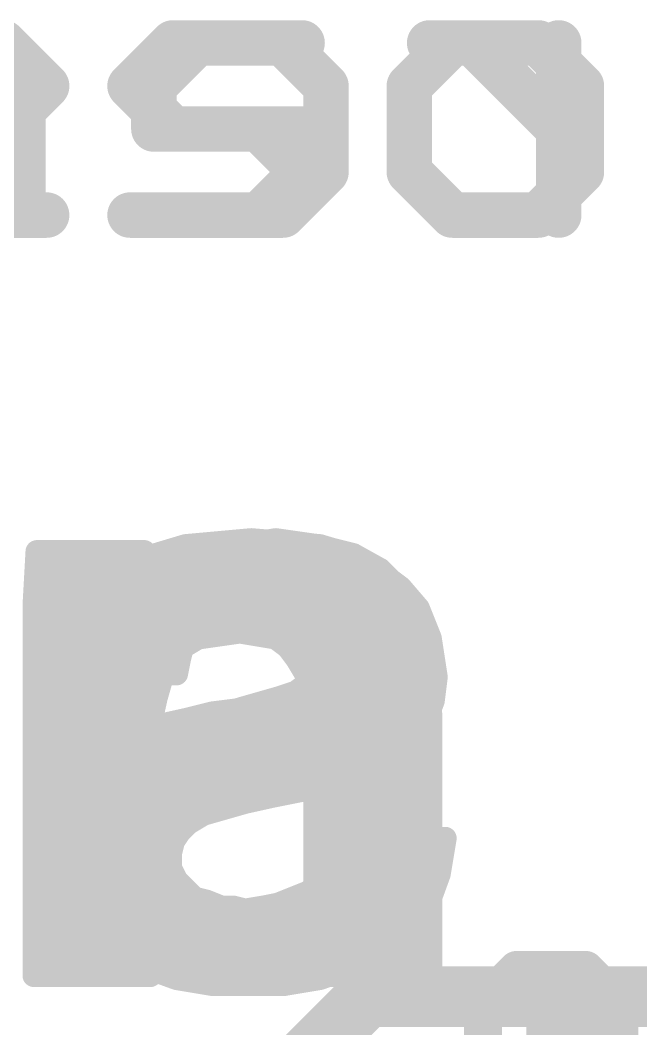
# Model space of a CAD drawing. Extents: x -36 to 72, y -21 to 37.
# Drawn here: x 16.618 to 18.697, y 18.942 to 22.319 of the extents above; entities that cross this region are included whole.
import ezdxf

# ---------------------------------------------------------------- set-up
doc = ezdxf.new("R2010")
doc.units = 0
for name, color, linetype in [('1', 12, 'CONTINUOUS'), ('21', 41, 'CONTINUOUS'), ('22', 40, 'CONTINUOUS')]:
    doc.layers.add(name, color=color, linetype=linetype)

msp = doc.modelspace()

# ---------------------------------------------------------------- linework, layer by layer
at = {"layer": '1', "const_width": 0.2032}
for points in [[(16.9545, 18.2245), (17.78, 19.05)], [(17.78, 19.05), (18.415, 19.05)], [(18.415, 19.05), (20.828, 19.05)], [(18.415, 17.5514), (18.415, 19.05)]]:
    msp.add_lwpolyline(points, dxfattribs=at)
at = {"layer": '1', "const_width": 0.1016}
for points in [[(17.78, 19.1008, 1), (17.78, 18.9992)], [(17.8159, 19.0141, 1), (17.7441, 19.0859)], [(18.415, 19.1008, 1), (18.415, 18.9992)], [(18.4658, 19.05, 1), (18.3642, 19.05)], [(18.415, 18.9992, 1), (18.415, 19.1008)]]:
    msp.add_lwpolyline(points, format="xyb", dxfattribs=at)
at = {"layer": '21'}
for points, const_width in [([(16.4827, 22.2424), (16.6267, 22.0984)], 0.1524), ([(16.986, 22.0984), (17.1301, 22.2424)], 0.1524), ([(17.1301, 22.2424), (17.5623, 22.2424)], 0.1524), ([(18.0656, 22.2424), (17.9215, 22.0984)], 0.1524), ([(18.3537, 22.2424), (18.0656, 22.2424)], 0.1524), ([(18.4978, 22.0984), (18.3537, 22.2424)], 0.1524), ([(16.6267, 22.0984), (16.6267, 21.6662)], 0.1524), ([(17.1301, 21.9543), (16.986, 22.0984)], 0.1524), ([(17.9215, 22.0984), (17.9215, 21.8103)], 0.1524), ([(18.4978, 21.8103), (18.4978, 22.0984)], 0.1524), ([(17.4182, 21.9543), (17.1301, 21.9543)], 0.1524), ([(17.5623, 21.8103), (17.4182, 21.9543)], 0.1524), ([(17.4182, 21.6662), (17.5623, 21.8103)], 0.1524), ([(17.9215, 21.8103), (18.0656, 21.6662)], 0.1524), ([(18.3537, 21.6662), (18.4978, 21.8103)], 0.1524), ([(16.986, 21.6662), (17.4182, 21.6662)], 0.1524), ([(18.0656, 21.6662), (18.3537, 21.6662)], 0.1524), ([(17.294, 20.54), (17.354, 20.56)], 0.0762), ([(17.354, 20.56), (17.414, 20.57)], 0.0762), ([(17.414, 20.57), (17.474, 20.58)], 0.0762), ([(17.438, 20.574), (17.516, 20.574)], 0.0762), ([(17.474, 20.58), (17.614, 20.56)], 0.0762), ([(17.614, 20.56), (17.734, 20.53)], 0.0762), ([(16.664, 20.36), (16.674, 20.54)], 0.0762), ([(16.674, 20.54), (17.034, 20.54)], 0.0762), ([(17.034, 20.54), (17.034, 20.34)], 0.0762), ([(17.234, 20.52), (17.294, 20.54)], 0.0762), ([(17.734, 20.53), (17.824, 20.48)], 0.0762), ([(16.6717, 20.4978), (17.034, 20.4978)], 0.0762), ([(17.184, 20.49), (17.234, 20.52)], 0.0762), ([(17.197, 20.4978), (17.792, 20.4978)], 0.0762), ([(17.124, 20.45), (17.184, 20.49)], 0.0762), ([(17.824, 20.48), (17.884, 20.42)], 0.0762), ([(17.084, 20.4), (17.124, 20.45)], 0.0762), ([(16.6674, 20.4216), (17.034, 20.4216)], 0.0762), ([(17.044, 20.34), (17.084, 20.4)], 0.0762), ([(17.1013, 20.4216), (17.8824, 20.4216)], 0.0762), ([(17.884, 20.42), (17.934, 20.33)], 0.0762), ([(16.664, 19.12), (16.664, 20.36)], 0.0762), ([(16.664, 20.3454), (17.034, 20.3454)], 0.0762), ([(17.034, 20.34), (17.044, 20.34)], 0.0762), ([(17.0476, 20.3454), (17.9254, 20.3454)], 0.0762), ([(17.934, 20.33), (17.974, 20.23)], 0.0762), ([(16.664, 20.2692), (17.3484, 20.2692)], 0.0762), ([(17.284, 20.26), (17.214, 20.25)], 0.0762), ([(17.354, 20.27), (17.284, 20.26)], 0.0762), ([(17.414, 20.26), (17.354, 20.27)], 0.0762), ([(17.3588, 20.2692), (17.9583, 20.2692)], 0.0762), ([(17.474, 20.25), (17.414, 20.26)], 0.0762), ([(17.214, 20.25), (17.164, 20.22)], 0.0762), ([(17.514, 20.22), (17.474, 20.25)], 0.0762), ([(17.974, 20.23), (17.984, 20.12)], 0.0762), ([(16.664, 20.193), (17.1424, 20.193)], 0.0762), ([(17.164, 20.22), (17.124, 20.17)], 0.0762), ([(17.544, 20.18), (17.514, 20.22)], 0.0762), ([(17.5343, 20.193), (17.9774, 20.193)], 0.0762), ([(17.124, 20.17), (17.094, 20.12)], 0.0762), ([(17.574, 20.13), (17.544, 20.18)], 0.0762), ([(17.594, 20.07), (17.574, 20.13)], 0.0762), ([(16.664, 20.1168), (17.0931, 20.1168)], 0.0762), ([(17.094, 20.12), (17.074, 20.05)], 0.0762), ([(17.5784, 20.1168), (17.9842, 20.1168)], 0.0762), ([(17.984, 20.12), (17.994, 19.99)], 0.0762), ([(17.604, 20), (17.594, 20.07)], 0.0762), ([(16.664, 20.0406), (17.0719, 20.0406)], 0.0762), ([(17.074, 20.05), (17.054, 19.96)], 0.0762), ([(17.5982, 20.0406), (17.9901, 20.0406)], 0.0762), ([(17.604, 19.12), (17.604, 20)], 0.0762), ([(17.994, 19.99), (17.994, 19.12)], 0.0762), ([(16.664, 19.9644), (17.055, 19.9644)], 0.0762), ([(17.054, 19.96), (17.054, 19.12)], 0.0762), ([(17.604, 19.9644), (17.994, 19.9644)], 0.0762), ([(16.664, 19.8882), (17.054, 19.8882)], 0.0762), ([(17.604, 19.8882), (17.994, 19.8882)], 0.0762), ([(16.664, 19.812), (17.054, 19.812)], 0.0762), ([(17.604, 19.812), (17.994, 19.812)], 0.0762), ([(16.664, 19.7358), (17.054, 19.7358)], 0.0762), ([(17.604, 19.7358), (17.994, 19.7358)], 0.0762), ([(16.664, 19.6596), (17.054, 19.6596)], 0.0762), ([(17.604, 19.6596), (17.994, 19.6596)], 0.0762), ([(16.664, 19.5834), (17.054, 19.5834)], 0.0762), ([(17.604, 19.5834), (17.994, 19.5834)], 0.0762), ([(16.664, 19.5072), (17.054, 19.5072)], 0.0762), ([(17.604, 19.5072), (17.994, 19.5072)], 0.0762), ([(16.664, 19.431), (17.054, 19.431)], 0.0762), ([(17.604, 19.431), (17.994, 19.431)], 0.0762), ([(16.664, 19.3548), (17.054, 19.3548)], 0.0762), ([(17.604, 19.3548), (17.994, 19.3548)], 0.0762), ([(16.664, 19.2786), (17.054, 19.2786)], 0.0762), ([(17.604, 19.2786), (17.994, 19.2786)], 0.0762), ([(16.664, 19.2024), (17.054, 19.2024)], 0.0762), ([(17.604, 19.2024), (17.994, 19.2024)], 0.0762), ([(18.1678, 19.0251), (18.2822, 19.1395)], 0.127), ([(18.2822, 19.1395), (18.511, 19.1395)], 0.127), ([(18.511, 19.1395), (18.6254, 19.0251)], 0.127), ([(16.664, 19.1262), (17.054, 19.1262)], 0.0762), ([(17.054, 19.12), (16.664, 19.12)], 0.0762), ([(17.604, 19.1262), (17.994, 19.1262)], 0.0762), ([(17.994, 19.12), (17.604, 19.12)], 0.0762), ([(18.1678, 18.5675), (18.1678, 19.0251)], 0.127), ([(18.1678, 18.5675), (18.6254, 19.0251)], 0.127), ([(18.6254, 19.0251), (18.6254, 18.5675)], 0.127)]:
    msp.add_lwpolyline(points, dxfattribs=dict(at, const_width=const_width))
for points, const_width in [([(17.1301, 22.2805, 1), (17.1301, 22.2043)], 0.0762), ([(17.157, 22.2155, 1), (17.1031, 22.2694)], 0.0762), ([(17.5623, 22.2043, 1), (17.5623, 22.2805)], 0.0762), ([(18.0656, 22.2805, 1), (18.0656, 22.2043)], 0.0762), ([(18.0925, 22.2155, 1), (18.0387, 22.2694)], 0.0762), ([(18.3807, 22.2694, 1), (18.3268, 22.2155)], 0.0762), ([(18.3537, 22.2043, 1), (18.3537, 22.2805)], 0.0762), ([(16.6648, 22.0984, 1), (16.5886, 22.0984)], 0.0762), ([(16.5998, 22.0714, 1), (16.6537, 22.1253)], 0.0762), ([(17.013, 22.1253, 1), (16.9591, 22.0714)], 0.0762), ([(16.9591, 22.1253, 1), (17.013, 22.0714)], 0.0762), ([(17.9596, 22.0984, 1), (17.8834, 22.0984)], 0.0762), ([(17.8946, 22.1253, 1), (17.9485, 22.0714)], 0.0762), ([(18.5359, 22.0984, 1), (18.4597, 22.0984)], 0.0762), ([(18.4708, 22.0714, 1), (18.5247, 22.1253)], 0.0762), ([(17.1301, 21.9924, 1), (17.1301, 21.9162)], 0.0762), ([(17.1031, 21.9274, 1), (17.157, 21.9813)], 0.0762), ([(17.4451, 21.9813, 1), (17.3913, 21.9274)], 0.0762), ([(17.4182, 21.9162, 1), (17.4182, 21.9924)], 0.0762), ([(17.5892, 21.7833, 1), (17.5353, 21.8372)], 0.0762), ([(17.9485, 21.8372, 1), (17.8946, 21.7833)], 0.0762), ([(18.5247, 21.7833, 1), (18.4708, 21.8372)], 0.0762), ([(17.5353, 21.7833, 1), (17.5892, 21.8372)], 0.0762), ([(17.8834, 21.8103, 1), (17.9596, 21.8103)], 0.0762), ([(18.4597, 21.8103, 1), (18.5359, 21.8103)], 0.0762), ([(16.986, 21.7043, 1), (16.986, 21.6281)], 0.0762), ([(17.3913, 21.6931, 1), (17.4451, 21.6393)], 0.0762), ([(17.4182, 21.6281, 1), (17.4182, 21.7043)], 0.0762), ([(18.0656, 21.7043, 1), (18.0656, 21.6281)], 0.0762), ([(18.0387, 21.6393, 1), (18.0925, 21.6931)], 0.0762), ([(18.3268, 21.6931, 1), (18.3807, 21.6393)], 0.0762), ([(18.3537, 21.6281, 1), (18.3537, 21.7043)], 0.0762), ([(16.5886, 21.6662, 1), (16.6648, 21.6662)], 0.0762), ([(17.3509, 20.5788, 1), (17.3571, 20.5412)], 0.0381), ([(17.36, 20.5419, 1), (17.348, 20.5781)], 0.0381), ([(17.4109, 20.5888, 1), (17.4171, 20.5512)], 0.0381), ([(17.4171, 20.5512, 1), (17.4109, 20.5888)], 0.0381), ([(17.438, 20.5931, 1), (17.438, 20.555)], 0.0381), ([(17.4767, 20.5989, 1), (17.4713, 20.5611)], 0.0381), ([(17.4771, 20.5612, 1), (17.4709, 20.5988)], 0.0381), ([(17.516, 20.555, 1), (17.516, 20.5931)], 0.0381), ([(17.6186, 20.5785, 1), (17.6094, 20.5415)], 0.0381), ([(17.6113, 20.5411, 1), (17.6167, 20.5789)], 0.0381), ([(16.674, 20.5591, 1), (16.674, 20.521)], 0.0381), ([(16.693, 20.5389, 1), (16.655, 20.5411)], 0.0381), ([(17.0531, 20.54, 1), (17.015, 20.54)], 0.0381), ([(17.034, 20.521, 1), (17.034, 20.5591)], 0.0381), ([(17.288, 20.5581, 1), (17.3, 20.5219)], 0.0381), ([(17.3, 20.5219, 1), (17.288, 20.5581)], 0.0381), ([(17.7433, 20.5467, 1), (17.7247, 20.5133)], 0.0381), ([(17.7294, 20.5115, 1), (17.7386, 20.5485)], 0.0381), ([(16.6717, 20.5169, 1), (16.6717, 20.4788)], 0.0381), ([(17.034, 20.4788, 1), (17.034, 20.5169)], 0.0381), ([(17.197, 20.5169, 1), (17.197, 20.4788)], 0.0381), ([(17.228, 20.5381, 1), (17.24, 20.5019)], 0.0381), ([(17.2438, 20.5037, 1), (17.2242, 20.5363)], 0.0381), ([(17.792, 20.4788, 1), (17.792, 20.5169)], 0.0381), ([(17.1742, 20.5063, 1), (17.1938, 20.4737)], 0.0381), ([(17.1946, 20.4741, 1), (17.1734, 20.5059)], 0.0381), ([(17.8375, 20.4935, 1), (17.8105, 20.4665)], 0.0381), ([(17.8147, 20.4633, 1), (17.8333, 20.4967)], 0.0381), ([(17.1134, 20.4659, 1), (17.1346, 20.4341)], 0.0381), ([(17.1389, 20.4381, 1), (17.1091, 20.4619)], 0.0381), ([(16.6674, 20.4407, 1), (16.6674, 20.4026)], 0.0381), ([(17.034, 20.4026, 1), (17.034, 20.4407)], 0.0381), ([(17.0691, 20.4119, 1), (17.0989, 20.3881)], 0.0381), ([(17.0999, 20.3894, 1), (17.0681, 20.4106)], 0.0381), ([(17.1013, 20.4407, 1), (17.1013, 20.4026)], 0.0381), ([(17.9007, 20.4293, 1), (17.8673, 20.4107)], 0.0381), ([(17.8705, 20.4065, 1), (17.8975, 20.4335)], 0.0381), ([(17.8824, 20.4026, 1), (17.8824, 20.4407)], 0.0381), ([(16.6831, 20.36, 1), (16.645, 20.36)], 0.0381), ([(16.664, 20.3645, 1), (16.664, 20.3264)], 0.0381), ([(16.645, 20.3611, 1), (16.683, 20.3589)], 0.0381), ([(17.034, 20.359, 1), (17.034, 20.3209)], 0.0381), ([(17.0281, 20.3506, 1), (17.0599, 20.3294)], 0.0381), ([(17.0476, 20.3645, 1), (17.0476, 20.3264)], 0.0381), ([(17.034, 20.3264, 1), (17.034, 20.3645)], 0.0381), ([(17.044, 20.3209, 1), (17.044, 20.359)], 0.0381), ([(17.9517, 20.3371, 1), (17.9163, 20.3229)], 0.0381), ([(17.9254, 20.3264, 1), (17.9254, 20.3645)], 0.0381), ([(17.015, 20.34, 1), (17.0531, 20.34)], 0.0381), ([(17.9173, 20.3207, 1), (17.9507, 20.3393)], 0.0381), ([(16.664, 20.2883, 1), (16.664, 20.2502)], 0.0381), ([(17.2813, 20.2789, 1), (17.2867, 20.2411)], 0.0381), ([(17.2867, 20.2411, 1), (17.2813, 20.2789)], 0.0381), ([(17.3571, 20.2888, 1), (17.3509, 20.2512)], 0.0381), ([(17.3588, 20.2883, 1), (17.3588, 20.2502)], 0.0381), ([(17.3484, 20.2502, 1), (17.3484, 20.2883)], 0.0381), ([(17.3567, 20.2511, 1), (17.3513, 20.2889)], 0.0381), ([(17.4171, 20.2788, 1), (17.4109, 20.2412)], 0.0381), ([(17.4109, 20.2412, 1), (17.4171, 20.2788)], 0.0381), ([(17.9583, 20.2502, 1), (17.9583, 20.2883)], 0.0381), ([(17.2113, 20.2689, 1), (17.2167, 20.2311)], 0.0381), ([(17.2238, 20.2337, 1), (17.2042, 20.2663)], 0.0381), ([(17.4854, 20.2652, 1), (17.4626, 20.2348)], 0.0381), ([(17.4709, 20.2312, 1), (17.4771, 20.2688)], 0.0381), ([(17.993, 20.2317, 1), (17.955, 20.2283)], 0.0381), ([(16.664, 20.2121, 1), (16.664, 20.174)], 0.0381), ([(17.1424, 20.174, 1), (17.1424, 20.2121)], 0.0381), ([(17.1542, 20.2363, 1), (17.1738, 20.2037)], 0.0381), ([(17.1789, 20.2081, 1), (17.1491, 20.2319)], 0.0381), ([(17.5292, 20.2314, 1), (17.4988, 20.2086)], 0.0381), ([(17.5026, 20.2048, 1), (17.5254, 20.2352)], 0.0381), ([(17.5343, 20.2121, 1), (17.5343, 20.174)], 0.0381), ([(17.9563, 20.2229, 1), (17.9917, 20.2371)], 0.0381), ([(17.9774, 20.174, 1), (17.9774, 20.2121)], 0.0381), ([(17.1091, 20.1819, 1), (17.1389, 20.1581)], 0.0381), ([(17.1403, 20.1602, 1), (17.1077, 20.1798)], 0.0381), ([(17.5603, 20.1898, 1), (17.5277, 20.1702)], 0.0381), ([(17.5288, 20.1686, 1), (17.5592, 20.1914)], 0.0381), ([(17.5921, 20.136, 1), (17.5559, 20.124)], 0.0381), ([(17.5577, 20.1202, 1), (17.5903, 20.1398)], 0.0381), ([(16.664, 20.1359, 1), (16.664, 20.0978)], 0.0381), ([(17.0777, 20.1298, 1), (17.1103, 20.1102)], 0.0381), ([(17.1123, 20.1148, 1), (17.0757, 20.1252)], 0.0381), ([(17.0931, 20.0978, 1), (17.0931, 20.1359)], 0.0381), ([(17.5784, 20.1359, 1), (17.5784, 20.0978)], 0.0381), ([(18.003, 20.1215, 1), (17.965, 20.1185)], 0.0381), ([(17.965, 20.1183, 1), (18.003, 20.1217)], 0.0381), ([(17.9842, 20.0978, 1), (17.9842, 20.1359)], 0.0381), ([(17.6129, 20.0727, 1), (17.5751, 20.0673)], 0.0381), ([(17.5759, 20.064, 1), (17.6121, 20.076)], 0.0381), ([(16.664, 20.0597, 1), (16.664, 20.0216)], 0.0381), ([(17.0557, 20.0552, 1), (17.0923, 20.0448)], 0.0381), ([(17.0926, 20.0459, 1), (17.0554, 20.0541)], 0.0381), ([(17.0719, 20.0216, 1), (17.0719, 20.0597)], 0.0381), ([(17.5982, 20.0597, 1), (17.5982, 20.0216)], 0.0381), ([(17.9901, 20.0216, 1), (17.9901, 20.0597)], 0.0381), ([(17.623, 20, 1), (17.5849, 20)], 0.0381), ([(18.013, 19.99, 1), (17.9749, 19.99)], 0.0381), ([(16.664, 19.9835, 1), (16.664, 19.9454)], 0.0381), ([(17.0731, 19.96, 1), (17.035, 19.96)], 0.0381), ([(17.055, 19.9454, 1), (17.055, 19.9835)], 0.0381), ([(17.604, 19.9835, 1), (17.604, 19.9454)], 0.0381), ([(17.5851, 19.9973, 1), (17.6229, 20.0027)], 0.0381), ([(17.975, 19.9885, 1), (18.013, 19.9915)], 0.0381), ([(17.994, 19.9454, 1), (17.994, 19.9835)], 0.0381), ([(17.0354, 19.9641, 1), (17.0726, 19.9559)], 0.0381), ([(16.664, 19.9073, 1), (16.664, 19.8692)], 0.0381), ([(17.054, 19.8692, 1), (17.054, 19.9073)], 0.0381), ([(17.604, 19.9073, 1), (17.604, 19.8692)], 0.0381), ([(17.994, 19.8692, 1), (17.994, 19.9073)], 0.0381), ([(16.664, 19.8311, 1), (16.664, 19.793)], 0.0381), ([(17.054, 19.793, 1), (17.054, 19.8311)], 0.0381), ([(17.604, 19.8311, 1), (17.604, 19.793)], 0.0381), ([(17.994, 19.793, 1), (17.994, 19.8311)], 0.0381), ([(16.664, 19.7549, 1), (16.664, 19.7168)], 0.0381), ([(17.054, 19.7168, 1), (17.054, 19.7549)], 0.0381), ([(17.604, 19.7549, 1), (17.604, 19.7168)], 0.0381), ([(17.994, 19.7168, 1), (17.994, 19.7549)], 0.0381), ([(16.664, 19.6787, 1), (16.664, 19.6406)], 0.0381), ([(17.054, 19.6406, 1), (17.054, 19.6787)], 0.0381), ([(17.604, 19.6787, 1), (17.604, 19.6406)], 0.0381), ([(17.994, 19.6406, 1), (17.994, 19.6787)], 0.0381), ([(16.664, 19.6025, 1), (16.664, 19.5644)], 0.0381), ([(17.054, 19.5644, 1), (17.054, 19.6025)], 0.0381), ([(17.604, 19.6025, 1), (17.604, 19.5644)], 0.0381), ([(17.994, 19.5644, 1), (17.994, 19.6025)], 0.0381), ([(16.664, 19.5263, 1), (16.664, 19.4882)], 0.0381), ([(17.054, 19.4882, 1), (17.054, 19.5263)], 0.0381), ([(17.604, 19.5263, 1), (17.604, 19.4882)], 0.0381), ([(17.994, 19.4882, 1), (17.994, 19.5263)], 0.0381), ([(16.664, 19.4501, 1), (16.664, 19.412)], 0.0381), ([(17.054, 19.412, 1), (17.054, 19.4501)], 0.0381), ([(17.604, 19.4501, 1), (17.604, 19.412)], 0.0381), ([(17.994, 19.412, 1), (17.994, 19.4501)], 0.0381), ([(16.664, 19.3739, 1), (16.664, 19.3358)], 0.0381), ([(17.054, 19.3358, 1), (17.054, 19.3739)], 0.0381), ([(17.604, 19.3739, 1), (17.604, 19.3358)], 0.0381), ([(17.994, 19.3358, 1), (17.994, 19.3739)], 0.0381), ([(16.664, 19.2977, 1), (16.664, 19.2596)], 0.0381), ([(17.054, 19.2596, 1), (17.054, 19.2977)], 0.0381), ([(17.604, 19.2977, 1), (17.604, 19.2596)], 0.0381), ([(17.994, 19.2596, 1), (17.994, 19.2977)], 0.0381), ([(16.664, 19.2215, 1), (16.664, 19.1834)], 0.0381), ([(17.054, 19.1834, 1), (17.054, 19.2215)], 0.0381), ([(17.604, 19.2215, 1), (17.604, 19.1834)], 0.0381), ([(17.994, 19.1834, 1), (17.994, 19.2215)], 0.0381), ([(18.2822, 19.1712, 1), (18.2822, 19.1077)], 0.0635), ([(18.3046, 19.117, 1), (18.2597, 19.1619)], 0.0635), ([(18.5334, 19.1619, 1), (18.4885, 19.117)], 0.0635), ([(18.511, 19.1077, 1), (18.511, 19.1712)], 0.0635), ([(16.664, 19.1453, 1), (16.664, 19.1072)], 0.0381), ([(16.664, 19.1391, 1), (16.664, 19.101)], 0.0381), ([(17.054, 19.1072, 1), (17.054, 19.1453)], 0.0381), ([(17.054, 19.101, 1), (17.054, 19.1391)], 0.0381), ([(17.604, 19.1453, 1), (17.604, 19.1072)], 0.0381), ([(17.604, 19.1391, 1), (17.604, 19.101)], 0.0381), ([(17.994, 19.1072, 1), (17.994, 19.1453)], 0.0381), ([(17.994, 19.101, 1), (17.994, 19.1391)], 0.0381), ([(16.645, 19.12, 1), (16.6831, 19.12)], 0.0381), ([(17.035, 19.12, 1), (17.0731, 19.12)], 0.0381), ([(17.5849, 19.12, 1), (17.623, 19.12)], 0.0381), ([(17.9749, 19.12, 1), (18.013, 19.12)], 0.0381), ([(18.1995, 19.0251, 1), (18.136, 19.0251)], 0.0635), ([(18.1453, 19.0475, 1), (18.1902, 19.0026)], 0.0635), ([(18.6571, 19.0251, 1), (18.5936, 19.0251)], 0.0635), ([(18.6478, 19.0026, 1), (18.6029, 19.0475)], 0.0635), ([(18.6029, 19.0026, 1), (18.6478, 19.0475)], 0.0635)]:
    msp.add_lwpolyline(points, format="xyb", dxfattribs=dict(at, const_width=const_width))
at = {"layer": '22'}
for points, const_width in [([(16.5626, 22.2424), (16.1304, 22.2424)], 0.1524), ([(16.7066, 22.0984), (16.5626, 22.2424)], 0.1524), ([(17.21, 22.2424), (17.0659, 22.0984)], 0.1524), ([(17.4981, 22.2424), (17.21, 22.2424)], 0.1524), ([(17.6422, 22.0984), (17.4981, 22.2424)], 0.1524), ([(18.1336, 22.2424), (17.9896, 22.2424)], 0.1524), ([(18.4218, 21.9543), (18.1336, 22.2424)], 0.1524), ([(18.4218, 21.6662), (18.4218, 22.2424)], 0.1524), ([(16.5626, 21.9543), (16.7066, 22.0984)], 0.1524), ([(17.0659, 22.0984), (17.0659, 21.9543)], 0.1524), ([(17.6422, 21.8103), (17.6422, 22.0984)], 0.1524), ([(16.2745, 21.9543), (16.5626, 21.9543)], 0.1524), ([(17.0659, 21.9543), (17.6422, 21.9543)], 0.1524), ([(17.4981, 21.6662), (17.6422, 21.8103)], 0.1524), ([(16.7066, 21.6662), (16.2745, 21.6662)], 0.1524), ([(17.21, 21.6662), (17.4981, 21.6662)], 0.1524), ([(17.172, 20.56), (17.072, 20.53)], 0.0762), ([(17.282, 20.57), (17.172, 20.56)], 0.0762), ([(17.392, 20.58), (17.282, 20.57)], 0.0762), ([(17.326, 20.574), (17.464, 20.574)], 0.0762), ([(17.512, 20.57), (17.392, 20.58)], 0.0762), ([(17.622, 20.56), (17.512, 20.57)], 0.0762), ([(17.722, 20.53), (17.622, 20.56)], 0.0762), ([(17.072, 20.53), (16.982, 20.48)], 0.0762), ([(17.812, 20.48), (17.722, 20.53)], 0.0762), ([(17.014, 20.4978), (17.78, 20.4978)], 0.0762), ([(16.982, 20.48), (16.902, 20.42)], 0.0762), ([(17.892, 20.42), (17.812, 20.48)], 0.0762), ([(16.902, 20.42), (16.832, 20.34)], 0.0762), ([(16.9041, 20.4216), (17.8899, 20.4216)], 0.0762), ([(17.952, 20.35), (17.892, 20.42)], 0.0762), ([(16.832, 20.34), (16.792, 20.24)], 0.0762), ([(16.8367, 20.3454), (17.9538, 20.3454)], 0.0762), ([(17.992, 20.25), (17.952, 20.35)], 0.0762), ([(17.222, 20.28), (17.262, 20.3)], 0.0762), ([(17.262, 20.3), (17.302, 20.31)], 0.0762), ([(17.302, 20.31), (17.352, 20.32)], 0.0762), ([(17.352, 20.32), (17.442, 20.32)], 0.0762), ([(17.442, 20.32), (17.472, 20.31)], 0.0762), ([(17.472, 20.31), (17.512, 20.31)], 0.0762), ([(17.512, 20.31), (17.542, 20.3)], 0.0762), ([(17.542, 20.3), (17.572, 20.28)], 0.0762), ([(16.8037, 20.2692), (17.2112, 20.2692)], 0.0762), ([(17.192, 20.25), (17.222, 20.28)], 0.0762), ([(17.572, 20.28), (17.602, 20.26)], 0.0762), ([(17.5882, 20.2692), (17.9843, 20.2692)], 0.0762), ([(17.602, 20.26), (17.612, 20.23)], 0.0762), ([(16.792, 20.24), (16.772, 20.13)], 0.0762), ([(17.162, 20.22), (17.192, 20.25)], 0.0762), ([(17.612, 20.23), (17.622, 20.19)], 0.0762), ([(18.012, 20.12), (17.992, 20.25)], 0.0762), ([(16.7835, 20.193), (17.1553, 20.193)], 0.0762), ([(17.152, 20.18), (17.162, 20.22)], 0.0762), ([(17.622, 20.19), (17.612, 20.14)], 0.0762), ([(17.6212, 20.193), (18.0008, 20.193)], 0.0762), ([(17.142, 20.13), (17.152, 20.18)], 0.0762), ([(16.772, 20.13), (17.142, 20.13)], 0.0762), ([(17.612, 20.14), (17.582, 20.1)], 0.0762), ([(17.582, 20.1), (17.542, 20.07)], 0.0762), ([(17.5946, 20.1168), (18.0116, 20.1168)], 0.0762), ([(18.002, 20.04), (18.012, 20.12)], 0.0762), ([(17.542, 20.07), (17.482, 20.05)], 0.0762), ([(17.412, 20.03), (17.342, 20.01)], 0.0762), ([(17.482, 20.05), (17.412, 20.03)], 0.0762), ([(17.4491, 20.0406), (18.0021, 20.0406)], 0.0762), ([(17.972, 19.96), (18.002, 20.04)], 0.0762), ([(17.262, 20), (17.182, 19.98)], 0.0762), ([(17.342, 20.01), (17.262, 20)], 0.0762), ([(17.092, 19.96), (17.012, 19.93)], 0.0762), ([(17.182, 19.98), (17.092, 19.96)], 0.0762), ([(17.1118, 19.9644), (17.9736, 19.9644)], 0.0762), ([(17.922, 19.91), (17.972, 19.96)], 0.0762), ([(17.012, 19.93), (16.942, 19.9)], 0.0762), ([(16.942, 19.9), (16.872, 19.86)], 0.0762), ([(16.9214, 19.8882), (17.9002, 19.8882)], 0.0762), ([(17.872, 19.86), (17.922, 19.91)], 0.0762), ([(16.872, 19.86), (16.812, 19.81)], 0.0762), ([(17.802, 19.82), (17.872, 19.86)], 0.0762), ([(17.722, 19.79), (17.802, 19.82)], 0.0762), ([(16.812, 19.81), (16.772, 19.75)], 0.0762), ([(16.8144, 19.812), (17.7807, 19.812)], 0.0762), ([(17.642, 19.77), (17.722, 19.79)], 0.0762), ([(16.772, 19.75), (16.742, 19.67)], 0.0762), ([(17.562, 19.74), (17.642, 19.77)], 0.0762), ([(16.7667, 19.7358), (17.541, 19.7358)], 0.0762), ([(17.372, 19.7), (17.462, 19.72)], 0.0762), ([(17.462, 19.72), (17.562, 19.74)], 0.0762), ([(17.302, 19.68), (17.372, 19.7)], 0.0762), ([(16.742, 19.67), (16.732, 19.58)], 0.0762), ([(16.7408, 19.6596), (17.2313, 19.6596)], 0.0762), ([(17.182, 19.63), (17.232, 19.66)], 0.0762), ([(17.232, 19.66), (17.302, 19.68)], 0.0762), ([(17.152, 19.6), (17.182, 19.63)], 0.0762), ([(16.732, 19.58), (16.742, 19.45)], 0.0762), ([(16.7324, 19.5834), (17.1409, 19.5834)], 0.0762), ([(17.132, 19.57), (17.152, 19.6)], 0.0762), ([(17.672, 19.58), (17.662, 19.52)], 0.0762), ([(17.722, 19.58), (17.672, 19.58)], 0.0762), ([(18.042, 19.58), (17.722, 19.58)], 0.0762), ([(18.022, 19.46), (18.042, 19.58)], 0.0762), ([(17.122, 19.53), (17.132, 19.57)], 0.0762), ([(17.122, 19.48), (17.122, 19.53)], 0.0762), ([(17.662, 19.52), (17.642, 19.48)], 0.0762), ([(16.7376, 19.5072), (17.122, 19.5072)], 0.0762), ([(17.142, 19.44), (17.122, 19.48)], 0.0762), ([(17.642, 19.48), (17.622, 19.43)], 0.0762), ([(17.6556, 19.5072), (18.0299, 19.5072)], 0.0762), ([(16.742, 19.45), (16.792, 19.35)], 0.0762), ([(17.982, 19.35), (18.022, 19.46)], 0.0762), ([(16.7515, 19.431), (17.151, 19.431)], 0.0762), ([(17.172, 19.41), (17.142, 19.44)], 0.0762), ([(17.622, 19.43), (17.582, 19.4)], 0.0762), ([(17.6224, 19.431), (18.0115, 19.431)], 0.0762), ([(17.202, 19.38), (17.172, 19.41)], 0.0762), ([(17.242, 19.37), (17.202, 19.38)], 0.0762), ([(17.532, 19.38), (17.482, 19.36)], 0.0762), ([(17.582, 19.4), (17.532, 19.38)], 0.0762), ([(16.7896, 19.3548), (17.28, 19.3548)], 0.0762), ([(16.792, 19.35), (16.852, 19.26)], 0.0762), ([(17.292, 19.35), (17.242, 19.37)], 0.0762), ([(17.332, 19.35), (17.292, 19.35)], 0.0762), ([(17.372, 19.34), (17.332, 19.35)], 0.0762), ([(17.432, 19.35), (17.372, 19.34)], 0.0762), ([(17.482, 19.36), (17.432, 19.35)], 0.0762), ([(17.456, 19.3548), (17.9837, 19.3548)], 0.0762), ([(17.912, 19.26), (17.982, 19.35)], 0.0762), ([(16.8396, 19.2786), (17.9265, 19.2786)], 0.0762), ([(16.852, 19.26), (16.932, 19.2)], 0.0762), ([(17.832, 19.2), (17.912, 19.26)], 0.0762), ([(16.9288, 19.2024), (17.8352, 19.2024)], 0.0762), ([(16.932, 19.2), (17.032, 19.15)], 0.0762), ([(17.732, 19.15), (17.832, 19.2)], 0.0762), ([(17.032, 19.15), (17.142, 19.11)], 0.0762), ([(17.622, 19.11), (17.732, 19.15)], 0.0762), ([(17.0975, 19.1262), (17.6666, 19.1262)], 0.0762), ([(17.142, 19.11), (17.262, 19.09)], 0.0762), ([(17.502, 19.09), (17.622, 19.11)], 0.0762), ([(17.262, 19.09), (17.502, 19.09)], 0.0762)]:
    msp.add_lwpolyline(points, dxfattribs=dict(at, const_width=const_width))
for points, const_width in [([(16.5895, 22.2694, 1), (16.5356, 22.2155)], 0.0762), ([(16.5626, 22.2043, 1), (16.5626, 22.2805)], 0.0762), ([(17.21, 22.2805, 1), (17.21, 22.2043)], 0.0762), ([(17.2369, 22.2155, 1), (17.183, 22.2694)], 0.0762), ([(17.525, 22.2694, 1), (17.4712, 22.2155)], 0.0762), ([(17.4981, 22.2043, 1), (17.4981, 22.2805)], 0.0762), ([(17.9896, 22.2805, 1), (17.9896, 22.2043)], 0.0762), ([(18.1606, 22.2694, 1), (18.1067, 22.2155)], 0.0762), ([(18.1336, 22.2043, 1), (18.1336, 22.2805)], 0.0762), ([(18.4599, 22.2424, 1), (18.3837, 22.2424)], 0.0762), ([(16.7336, 22.0714, 1), (16.6797, 22.1253)], 0.0762), ([(16.6797, 22.0714, 1), (16.7336, 22.1253)], 0.0762), ([(17.104, 22.0984, 1), (17.0278, 22.0984)], 0.0762), ([(17.039, 22.1253, 1), (17.0929, 22.0714)], 0.0762), ([(17.6803, 22.0984, 1), (17.6041, 22.0984)], 0.0762), ([(17.6152, 22.0714, 1), (17.6691, 22.1253)], 0.0762), ([(16.5356, 21.9813, 1), (16.5895, 21.9274)], 0.0762), ([(16.5626, 21.9162, 1), (16.5626, 21.9924)], 0.0762), ([(17.0659, 21.9924, 1), (17.0659, 21.9162)], 0.0762), ([(17.6422, 21.9162, 1), (17.6422, 21.9924)], 0.0762), ([(18.3948, 21.9274, 1), (18.4487, 21.9813)], 0.0762), ([(17.0278, 21.9543, 1), (17.104, 21.9543)], 0.0762), ([(17.6691, 21.7833, 1), (17.6152, 21.8372)], 0.0762), ([(17.6041, 21.8103, 1), (17.6803, 21.8103)], 0.0762), ([(16.7066, 21.6281, 1), (16.7066, 21.7043)], 0.0762), ([(17.21, 21.7043, 1), (17.21, 21.6281)], 0.0762), ([(17.4712, 21.6931, 1), (17.525, 21.6393)], 0.0762), ([(17.4981, 21.6281, 1), (17.4981, 21.7043)], 0.0762), ([(18.3837, 21.6662, 1), (18.4599, 21.6662)], 0.0762), ([(17.1703, 20.579, 1), (17.1737, 20.541)], 0.0381), ([(17.1775, 20.5418, 1), (17.1665, 20.5782)], 0.0381), ([(17.2803, 20.589, 1), (17.2837, 20.551)], 0.0381), ([(17.2837, 20.551, 1), (17.2803, 20.589)], 0.0381), ([(17.326, 20.5931, 1), (17.326, 20.555)], 0.0381), ([(17.3936, 20.599, 1), (17.3904, 20.561)], 0.0381), ([(17.3937, 20.561, 1), (17.3903, 20.599)], 0.0381), ([(17.464, 20.555, 1), (17.464, 20.5931)], 0.0381), ([(17.5137, 20.589, 1), (17.5103, 20.551)], 0.0381), ([(17.5104, 20.551, 1), (17.5136, 20.589)], 0.0381), ([(17.6275, 20.5782, 1), (17.6165, 20.5418)], 0.0381), ([(17.6203, 20.541, 1), (17.6237, 20.579)], 0.0381), ([(17.0665, 20.5482, 1), (17.0775, 20.5118)], 0.0381), ([(17.0813, 20.5133, 1), (17.0627, 20.5467)], 0.0381), ([(17.7313, 20.5467, 1), (17.7127, 20.5133)], 0.0381), ([(17.7165, 20.5118, 1), (17.7275, 20.5482)], 0.0381), ([(17.014, 20.5169, 1), (17.014, 20.4788)], 0.0381), ([(17.78, 20.4788, 1), (17.78, 20.5169)], 0.0381), ([(16.9727, 20.4967, 1), (16.9913, 20.4633)], 0.0381), ([(16.9934, 20.4648, 1), (16.9706, 20.4952)], 0.0381), ([(17.8234, 20.4952, 1), (17.8006, 20.4648)], 0.0381), ([(17.8027, 20.4633, 1), (17.8213, 20.4967)], 0.0381), ([(16.8906, 20.4352, 1), (16.9134, 20.4048)], 0.0381), ([(16.9041, 20.4407, 1), (16.9041, 20.4026)], 0.0381), ([(16.9163, 20.4075, 1), (16.8877, 20.4325)], 0.0381), ([(17.9065, 20.4324, 1), (17.8775, 20.4076)], 0.0381), ([(17.8806, 20.4048, 1), (17.9034, 20.4352)], 0.0381), ([(17.8899, 20.4026, 1), (17.8899, 20.4407)], 0.0381), ([(16.8177, 20.3525, 1), (16.8463, 20.3275)], 0.0381), ([(16.8497, 20.3329, 1), (16.8143, 20.3471)], 0.0381), ([(16.8367, 20.3645, 1), (16.8367, 20.3264)], 0.0381), ([(17.9697, 20.3571, 1), (17.9343, 20.3429)], 0.0381), ([(17.9375, 20.3376, 1), (17.9665, 20.3624)], 0.0381), ([(17.9538, 20.3264, 1), (17.9538, 20.3645)], 0.0381), ([(17.2574, 20.3185, 1), (17.2666, 20.2815)], 0.0381), ([(17.2705, 20.283, 1), (17.2535, 20.317)], 0.0381), ([(17.2983, 20.3287, 1), (17.3057, 20.2913)], 0.0381), ([(17.3066, 20.2915, 1), (17.2974, 20.3285)], 0.0381), ([(17.352, 20.3391, 1), (17.352, 20.301)], 0.0381), ([(17.3557, 20.3013, 1), (17.3483, 20.3387)], 0.0381), ([(17.448, 20.3381, 1), (17.436, 20.3019)], 0.0381), ([(17.442, 20.301, 1), (17.442, 20.3391)], 0.0381), ([(17.472, 20.3291, 1), (17.472, 20.291)], 0.0381), ([(17.466, 20.2919, 1), (17.478, 20.3281)], 0.0381), ([(17.518, 20.3281, 1), (17.506, 20.2919)], 0.0381), ([(17.512, 20.291, 1), (17.512, 20.3291)], 0.0381), ([(17.5526, 20.3159, 1), (17.5314, 20.2841)], 0.0381), ([(17.536, 20.2819, 1), (17.548, 20.3181)], 0.0381), ([(16.8037, 20.2883, 1), (16.8037, 20.2502)], 0.0381), ([(17.2135, 20.297, 1), (17.2305, 20.263)], 0.0381), ([(17.2355, 20.2665, 1), (17.2085, 20.2935)], 0.0381), ([(17.2112, 20.2502, 1), (17.2112, 20.2883)], 0.0381), ([(17.5826, 20.2959, 1), (17.5614, 20.2641)], 0.0381), ([(17.5614, 20.2641, 1), (17.5826, 20.2959)], 0.0381), ([(17.5882, 20.2883, 1), (17.5882, 20.2502)], 0.0381), ([(17.6201, 20.266, 1), (17.5839, 20.254)], 0.0381), ([(17.5914, 20.2441, 1), (17.6126, 20.2759)], 0.0381), ([(17.9843, 20.2502, 1), (17.9843, 20.2883)], 0.0381), ([(16.7743, 20.2471, 1), (16.8097, 20.2329)], 0.0381), ([(16.8107, 20.2366, 1), (16.7733, 20.2434)], 0.0381), ([(17.1785, 20.2635, 1), (17.2055, 20.2365)], 0.0381), ([(17.2055, 20.2365, 1), (17.1785, 20.2635)], 0.0381), ([(17.6305, 20.2346, 1), (17.5935, 20.2254)], 0.0381), ([(18.0108, 20.2529, 1), (17.9732, 20.2471)], 0.0381), ([(17.9743, 20.2429, 1), (18.0097, 20.2571)], 0.0381), ([(16.7835, 20.2121, 1), (16.7835, 20.174)], 0.0381), ([(17.1485, 20.2335, 1), (17.1755, 20.2065)], 0.0381), ([(17.1805, 20.2154, 1), (17.1435, 20.2246)], 0.0381), ([(17.1553, 20.174, 1), (17.1553, 20.2121)], 0.0381), ([(17.5939, 20.224, 1), (17.6301, 20.236)], 0.0381), ([(17.6212, 20.2121, 1), (17.6212, 20.174)], 0.0381), ([(17.6407, 20.1863, 1), (17.6033, 20.1937)], 0.0381), ([(18.0008, 20.174, 1), (18.0008, 20.2121)], 0.0381), ([(17.1335, 20.1846, 1), (17.1705, 20.1754)], 0.0381), ([(17.1707, 20.1763, 1), (17.1333, 20.1837)], 0.0381), ([(17.6035, 20.1854, 1), (17.6405, 20.1946)], 0.0381), ([(16.772, 20.1491, 1), (16.772, 20.111)], 0.0381), ([(17.142, 20.111, 1), (17.142, 20.1491)], 0.0381), ([(17.5933, 20.1437, 1), (17.6307, 20.1363)], 0.0381), ([(17.6272, 20.1286, 1), (17.5968, 20.1514)], 0.0381), ([(16.7533, 20.1334, 1), (16.7907, 20.1266)], 0.0381), ([(17.1233, 20.1337, 1), (17.1607, 20.1263)], 0.0381), ([(17.5668, 20.1114, 1), (17.5972, 20.0886)], 0.0381), ([(17.5934, 20.0848, 1), (17.5706, 20.1152)], 0.0381), ([(17.5946, 20.1359, 1), (17.5946, 20.0978)], 0.0381), ([(18.0309, 20.1176, 1), (17.9931, 20.1224)], 0.0381), ([(17.9932, 20.1171, 1), (18.0308, 20.1229)], 0.0381), ([(18.0116, 20.0978, 1), (18.0116, 20.1359)], 0.0381), ([(17.5306, 20.0852, 1), (17.5534, 20.0548)], 0.0381), ([(17.548, 20.0519, 1), (17.536, 20.0881)], 0.0381), ([(17.4068, 20.0483, 1), (17.4172, 20.0117)], 0.0381), ([(17.4172, 20.0117, 1), (17.4068, 20.0483)], 0.0381), ([(17.4491, 20.0597, 1), (17.4491, 20.0216)], 0.0381), ([(17.476, 20.0681, 1), (17.488, 20.0319)], 0.0381), ([(17.4872, 20.0317, 1), (17.4768, 20.0683)], 0.0381), ([(17.9831, 20.0424, 1), (18.0209, 20.0376)], 0.0381), ([(18.0198, 20.0333, 1), (17.9842, 20.0467)], 0.0381), ([(18.0021, 20.0216, 1), (18.0021, 20.0597)], 0.0381), ([(17.2596, 20.0189, 1), (17.2644, 19.9811)], 0.0381), ([(17.2666, 19.9815, 1), (17.2574, 20.0185)], 0.0381), ([(17.3368, 20.0283, 1), (17.3472, 19.9917)], 0.0381), ([(17.3444, 19.9911, 1), (17.3396, 20.0289)], 0.0381), ([(17.0879, 19.9786, 1), (17.0961, 19.9414)], 0.0381), ([(17.0987, 19.9422, 1), (17.0853, 19.9778)], 0.0381), ([(17.1118, 19.9835, 1), (17.1118, 19.9454)], 0.0381), ([(17.1774, 19.9985, 1), (17.1866, 19.9615)], 0.0381), ([(17.1861, 19.9614, 1), (17.1779, 19.9986)], 0.0381), ([(17.9855, 19.9465, 1), (17.9585, 19.9735)], 0.0381), ([(17.9736, 19.9454, 1), (17.9736, 19.9835)], 0.0381), ([(17.0053, 19.9478, 1), (17.0187, 19.9122)], 0.0381), ([(17.0195, 19.9125, 1), (17.0045, 19.9475)], 0.0381), ([(17.9542, 19.9667, 1), (17.9898, 19.9533)], 0.0381), ([(16.9214, 19.9073, 1), (16.9214, 19.8692)], 0.0381), ([(16.9345, 19.9175, 1), (16.9495, 19.8825)], 0.0381), ([(16.9515, 19.8835, 1), (16.9325, 19.9165)], 0.0381), ([(17.9002, 19.8692, 1), (17.9002, 19.9073)], 0.0381), ([(17.9085, 19.9235, 1), (17.9355, 19.8965)], 0.0381), ([(17.9355, 19.8965, 1), (17.9085, 19.9235)], 0.0381), ([(16.8625, 19.8765, 1), (16.8815, 19.8435)], 0.0381), ([(16.8842, 19.8454, 1), (16.8598, 19.8746)], 0.0381), ([(17.8585, 19.8735, 1), (17.8855, 19.8465)], 0.0381), ([(17.8815, 19.8435, 1), (17.8625, 19.8765)], 0.0381), ([(17.7925, 19.8365, 1), (17.8115, 19.8035)], 0.0381), ([(17.8087, 19.8022, 1), (17.7953, 19.8378)], 0.0381), ([(16.7998, 19.8246, 1), (16.8242, 19.7954)], 0.0381), ([(16.8144, 19.8311, 1), (16.8144, 19.793)], 0.0381), ([(16.8279, 19.7994, 1), (16.7961, 19.8206)], 0.0381), ([(17.7153, 19.8078, 1), (17.7287, 19.7722)], 0.0381), ([(17.7266, 19.7715, 1), (17.7174, 19.8085)], 0.0381), ([(17.7807, 19.793, 1), (17.7807, 19.8311)], 0.0381), ([(16.7898, 19.7433, 1), (16.7542, 19.7567)], 0.0381), ([(17.6374, 19.7885, 1), (17.6466, 19.7515)], 0.0381), ([(17.6487, 19.7522, 1), (17.6353, 19.7878)], 0.0381), ([(16.7667, 19.7549, 1), (16.7667, 19.7168)], 0.0381), ([(16.7561, 19.7606, 1), (16.7879, 19.7394)], 0.0381), ([(17.4583, 19.7387, 1), (17.4657, 19.7013)], 0.0381), ([(17.4661, 19.7014, 1), (17.4579, 19.7386)], 0.0381), ([(17.541, 19.7168, 1), (17.541, 19.7549)], 0.0381), ([(17.5553, 19.7578, 1), (17.5687, 19.7222)], 0.0381), ([(17.5657, 19.7213, 1), (17.5583, 19.7587)], 0.0381), ([(17.3679, 19.7186, 1), (17.3761, 19.6814)], 0.0381), ([(17.3772, 19.6817, 1), (17.3668, 19.7183)], 0.0381), ([(16.7408, 19.6787, 1), (16.7408, 19.6406)], 0.0381), ([(16.7242, 19.6767, 1), (16.7598, 19.6633)], 0.0381), ([(16.7609, 19.6679, 1), (16.7231, 19.6721)], 0.0381), ([(17.2268, 19.6783, 1), (17.2372, 19.6417)], 0.0381), ([(17.2418, 19.6437, 1), (17.2222, 19.6763)], 0.0381), ([(17.2313, 19.6406, 1), (17.2313, 19.6787)], 0.0381), ([(17.2968, 19.6983, 1), (17.3072, 19.6617)], 0.0381), ([(17.3072, 19.6617, 1), (17.2968, 19.6983)], 0.0381), ([(17.1722, 19.6463, 1), (17.1918, 19.6137)], 0.0381), ([(17.1955, 19.6165, 1), (17.1685, 19.6435)], 0.0381), ([(16.751, 19.5815, 1), (16.713, 19.5785)], 0.0381), ([(16.7324, 19.6025, 1), (16.7324, 19.5644)], 0.0381), ([(17.1385, 19.6135, 1), (17.1655, 19.5865)], 0.0381), ([(17.1679, 19.5894, 1), (17.1361, 19.6106)], 0.0381), ([(17.1409, 19.5644, 1), (17.1409, 19.6025)], 0.0381), ([(17.672, 19.5991, 1), (17.672, 19.561)], 0.0381), ([(17.6908, 19.5769, 1), (17.6532, 19.5831)], 0.0381), ([(17.722, 19.5991, 1), (17.722, 19.561)], 0.0381), ([(17.722, 19.561, 1), (17.722, 19.5991)], 0.0381), ([(18.0608, 19.5769, 1), (18.0232, 19.5831)], 0.0381), ([(18.042, 19.561, 1), (18.042, 19.5991)], 0.0381), ([(16.7131, 19.5821, 1), (16.7509, 19.5779)], 0.0381), ([(17.1161, 19.5806, 1), (17.1479, 19.5594)], 0.0381), ([(17.1505, 19.5654, 1), (17.1135, 19.5746)], 0.0381), ([(17.141, 19.53, 1), (17.1029, 19.53)], 0.0381), ([(17.1035, 19.5346, 1), (17.1405, 19.5254)], 0.0381), ([(17.679, 19.5115, 1), (17.645, 19.5285)], 0.0381), ([(16.7376, 19.5263, 1), (16.7376, 19.4882)], 0.0381), ([(17.139, 19.4885, 1), (17.105, 19.4715)], 0.0381), ([(17.122, 19.4882, 1), (17.122, 19.5263)], 0.0381), ([(17.6597, 19.4729, 1), (17.6243, 19.4871)], 0.0381), ([(17.6556, 19.5263, 1), (17.6556, 19.4882)], 0.0381), ([(17.6432, 19.5231, 1), (17.6808, 19.5169)], 0.0381), ([(18.0299, 19.4882, 1), (18.0299, 19.5263)], 0.0381), ([(16.759, 19.4585, 1), (16.725, 19.4415)], 0.0381), ([(17.1029, 19.48, 1), (17.141, 19.48)], 0.0381), ([(17.625, 19.4885, 1), (17.659, 19.4715)], 0.0381), ([(18.0399, 19.4535, 1), (18.0041, 19.4665)], 0.0381), ([(16.723, 19.4485, 1), (16.761, 19.4515)], 0.0381), ([(16.7515, 19.4501, 1), (16.7515, 19.412)], 0.0381), ([(17.1555, 19.4535, 1), (17.1285, 19.4265)], 0.0381), ([(17.125, 19.4315, 1), (17.159, 19.4485)], 0.0381), ([(17.151, 19.412, 1), (17.151, 19.4501)], 0.0381), ([(17.6043, 19.4371, 1), (17.6397, 19.4229)], 0.0381), ([(17.6224, 19.4501, 1), (17.6224, 19.412)], 0.0381), ([(17.6334, 19.4148, 1), (17.6106, 19.4452)], 0.0381), ([(18.0032, 19.4631, 1), (18.0408, 19.4569)], 0.0381), ([(18.0115, 19.412, 1), (18.0115, 19.4501)], 0.0381), ([(17.1855, 19.4235, 1), (17.1585, 19.3965)], 0.0381), ([(17.1585, 19.3965, 1), (17.1855, 19.4235)], 0.0381), ([(17.2066, 19.3985, 1), (17.1974, 19.3615)], 0.0381), ([(17.5249, 19.3977, 1), (17.5391, 19.3623)], 0.0381), ([(17.5391, 19.3623, 1), (17.5249, 19.3977)], 0.0381), ([(17.5706, 19.4152, 1), (17.5934, 19.3848)], 0.0381), ([(17.5891, 19.3823, 1), (17.5749, 19.4177)], 0.0381), ([(16.7896, 19.3739, 1), (16.7896, 19.3358)], 0.0381), ([(16.8079, 19.3606, 1), (16.7761, 19.3394)], 0.0381), ([(17.1885, 19.3665, 1), (17.2155, 19.3935)], 0.0381), ([(17.2491, 19.3877, 1), (17.2349, 19.3523)], 0.0381), ([(17.2374, 19.3515, 1), (17.2466, 19.3885)], 0.0381), ([(17.292, 19.3691, 1), (17.292, 19.331)], 0.0381), ([(17.28, 19.3358, 1), (17.28, 19.3739)], 0.0381), ([(17.2849, 19.3323, 1), (17.2991, 19.3677)], 0.0381), ([(17.3366, 19.3685, 1), (17.3274, 19.3315)], 0.0381), ([(17.332, 19.331, 1), (17.332, 19.3691)], 0.0381), ([(17.4283, 19.3687, 1), (17.4357, 19.3313)], 0.0381), ([(17.4351, 19.3312, 1), (17.4289, 19.3688)], 0.0381), ([(17.456, 19.3739, 1), (17.456, 19.3358)], 0.0381), ([(17.4749, 19.3777, 1), (17.4891, 19.3423)], 0.0381), ([(17.4857, 19.3413, 1), (17.4783, 19.3787)], 0.0381), ([(17.997, 19.3383, 1), (17.967, 19.3617)], 0.0381), ([(17.9837, 19.3358, 1), (17.9837, 19.3739)], 0.0381), ([(16.775, 19.3415, 1), (16.809, 19.3585)], 0.0381), ([(17.3689, 19.3588, 1), (17.3751, 19.3212)], 0.0381), ([(17.3674, 19.3215, 1), (17.3766, 19.3585)], 0.0381), ([(17.9641, 19.3565, 1), (17.9999, 19.3435)], 0.0381), ([(16.8396, 19.2977, 1), (16.8396, 19.2596)], 0.0381), ([(17.9265, 19.2596, 1), (17.9265, 19.2977)], 0.0381), ([(16.8634, 19.2752, 1), (16.8406, 19.2448)], 0.0381), ([(16.8361, 19.2494, 1), (16.8679, 19.2706)], 0.0381), ([(17.897, 19.2717, 1), (17.927, 19.2483)], 0.0381), ([(17.9234, 19.2448, 1), (17.9006, 19.2752)], 0.0381), ([(16.9288, 19.2215, 1), (16.9288, 19.1834)], 0.0381), ([(16.9405, 19.217, 1), (16.9235, 19.183)], 0.0381), ([(16.9206, 19.1848, 1), (16.9434, 19.2152)], 0.0381), ([(17.8206, 19.2152, 1), (17.8434, 19.1848)], 0.0381), ([(17.8405, 19.183, 1), (17.8235, 19.217)], 0.0381), ([(17.8352, 19.1834, 1), (17.8352, 19.2215)], 0.0381), ([(17.0385, 19.1679, 1), (17.0255, 19.1321)], 0.0381), ([(17.0235, 19.133, 1), (17.0405, 19.167)], 0.0381), ([(17.7235, 19.167, 1), (17.7405, 19.133)], 0.0381), ([(17.7385, 19.1321, 1), (17.7255, 19.1679)], 0.0381), ([(17.0975, 19.1453, 1), (17.0975, 19.1072)], 0.0381), ([(17.1451, 19.1288, 1), (17.1389, 19.0912)], 0.0381), ([(17.1355, 19.0921, 1), (17.1485, 19.1279)], 0.0381), ([(17.6155, 19.1279, 1), (17.6285, 19.0921)], 0.0381), ([(17.6251, 19.0912, 1), (17.6189, 19.1288)], 0.0381), ([(17.6666, 19.1072, 1), (17.6666, 19.1453)], 0.0381), ([(17.262, 19.109, 1), (17.262, 19.0709)], 0.0381), ([(17.2589, 19.0712, 1), (17.2651, 19.1088)], 0.0381), ([(17.4989, 19.1088, 1), (17.5051, 19.0712)], 0.0381), ([(17.502, 19.0709, 1), (17.502, 19.109)], 0.0381)]:
    msp.add_lwpolyline(points, format="xyb", dxfattribs=dict(at, const_width=const_width))

doc.saveas('drawing.dxf')
